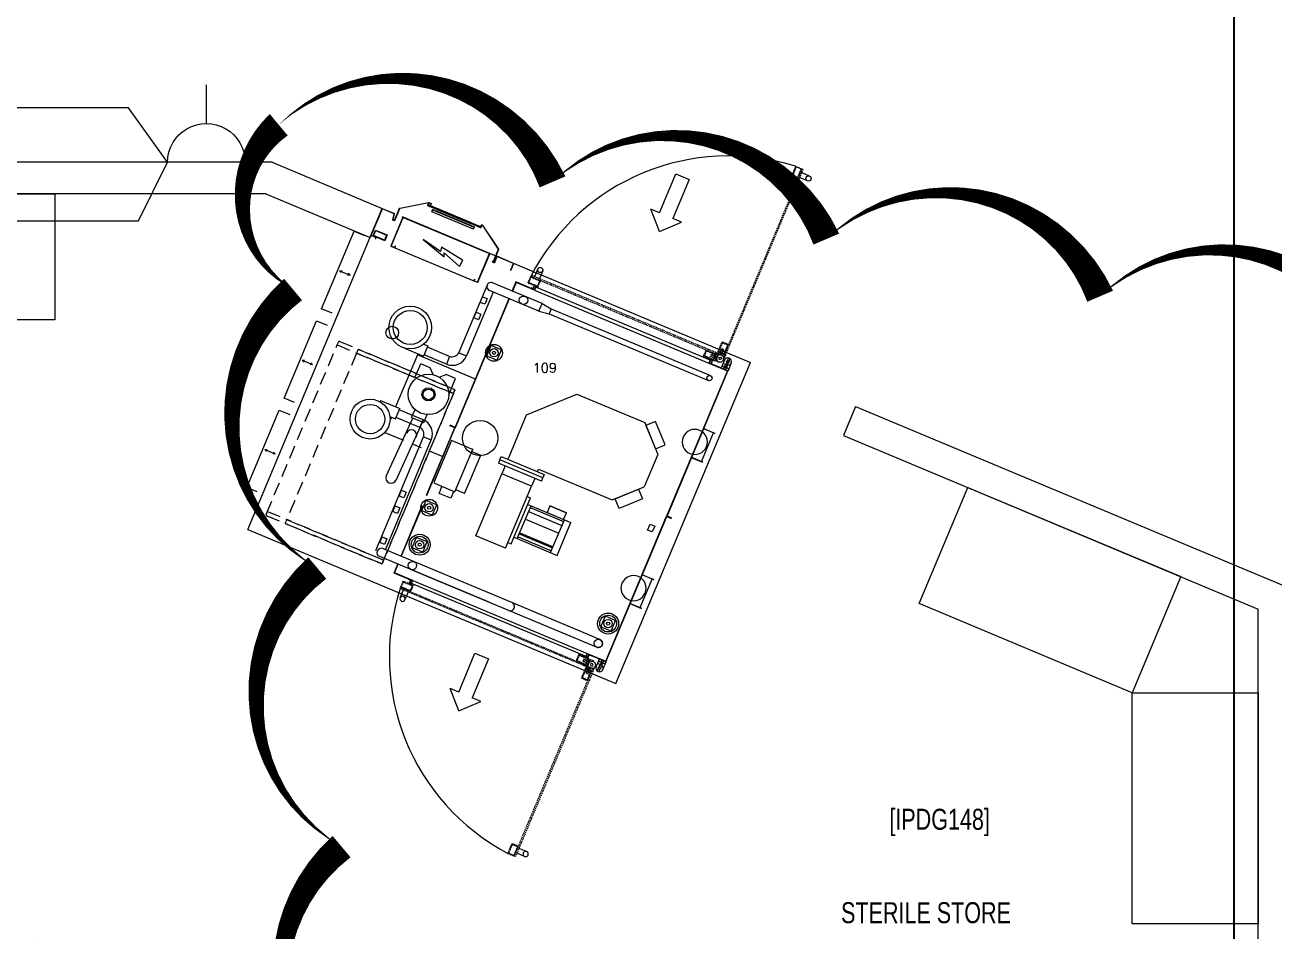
# Model space of a CAD drawing. Header units: metres. Extents: x 75097 to 220695, y -1557923 to -1361206.
# Drawn here: x 160756 to 166703, y -1402193 to -1397877 of the extents above; entities that cross this region are included whole.
import ezdxf

# ---------------------------------------------------------------- set-up
doc = ezdxf.new("R2010")
doc.units = ezdxf.units.M
doc.linetypes.add('A-100 - Copy$0$TRATTEGGIATA2', pattern=[9.525, 6.35, -3.175])
doc.layers.get('0').update_dxf_attribs({"lineweight": 0})
for name, color, linetype, lineweight in [('A-100 - Copy$0$1_CONTORNO', 8, 'Continuous', 0), ('A-100 - Copy$0$3_QUOTE', 8, 'Continuous', 5), ('A-100 - Copy$0$3_TRATTEGGI', 8, 'A-100 - Copy$0$TRATTEGGIATA2', 5), ('A-100 - Copy$0$5_QUOTE', 8, 'Continuous', 0), ('A-100 - Copy$0$6_SEZIONI', 8, 'Continuous', 0), ('A-100 - Copy$0$72_EGR_BASE_TEXT', 8, 'Continuous', 0), ('A-100 - Copy$0$Medical Equipment and Furniture', 8, 'Continuous', 0), ('A-100 - Copy$0$Walls', 8, 'Continuous', 0), ('A-100 - Copy$0$Wooden Joinery', 8, 'Continuous', 0)]:
    doc.layers.add(name, color=color, linetype=linetype, lineweight=lineweight)
doc.layers.add('A-100 - Copy$0$axes', color=8, linetype='Continuous')
for name, color, linetype, lineweight, true_color in [('E-POWR', 7, 'Continuous', 9, 0x4e7e3e), ('EXF', 7, 'Continuous', 0, 0x4e7e3e), ('REV 01', 7, 'Continuous', 0, 0xe41b4d)]:
    doc.layers.add(name, color=color, linetype=linetype, lineweight=lineweight, true_color=true_color)
doc.styles.add('A-100 - Copy$0$list_ghTextstyle', font='romans.shx', dxfattribs={"height": 0.25})
doc.styles.add('A-100 - Copy$0$Standard', font='GOTHIC.TTF')
doc.styles.add('A-100 - Copy$0$X3G_ENTITY_2587EA', font='swisscl.ttf', dxfattribs={"height": 200})

# ---------------------------------------------------------------- blocks, each defined once
blk = doc.blocks.new('NORMAL SOCKET')
at = {"layer": 'E-POWR'}
for p, q in [((0, 307.7), (0, 615.4)), ((-307.7, 0), (307.7, 0))]:
    blk.add_line(p, q, dxfattribs=at)
blk.add_ellipse((0, 0), major_axis=(32.8, 305.9), ratio=1, start_param=4.81904, end_param=7.960633, dxfattribs=at)
blk = doc.blocks.new('A-100 - Copy$0$A$C08634C74')
at = {"layer": 'A-100 - Copy$0$1_CONTORNO'}
for p, q in [((957.6, 12.5), (957.6, 47.4)), ((982.6, 12.5), (982.6, 47.4))]:
    blk.add_line(p, q, dxfattribs=at)
blk.add_circle((970.1, 12.5), 12.5, dxfattribs=at)
at = {"layer": 'A-100 - Copy$0$3_TRATTEGGI'}
for p, q in [((17.5, 90), (32.5, 90)), ((17.5, 90), (17.5, 87.5)), ((32.5, 52.5), (32.5, 90)), ((42.5, 90), (32.5, 90)), ((32.5, 82.5), (36, 79)), ((36, 71), (32.5, 67.5)), ((35, 52.5), (35, 90)), ((63.2, 79), (36, 79)), ((36, 79), (36, 71)), ((63.2, 71), (36, 71)), ((42.5, 91.5), (94, 91.5)), ((42.5, 90), (42.5, 91.5)), ((42.5, 90), (92.5, 90)), ((42.5, 90), (42.5, 52.5)), ((92.5, 60), (42.5, 60)), ((44.5, 62), (44.5, 88)), ((44.5, 88), (90.5, 88)), ((44.5, 79.4), (63.2, 79.4)), ((44.5, 70.6), (63.2, 70.6)), ((90.5, 62), (44.5, 62)), ((46.9, 80.2), (63.2, 80.2)), ((46.9, 69.8), (63.2, 69.8)), ((63.2, 80.2), (63.2, 69.8)), ((90.5, 88), (90.5, 62)), ((92.5, 90), (92.5, 60)), ((94, 91.5), (94, 58.5)), ((1000.1, 91.5), (948.6, 91.5)), ((948.6, 91.5), (948.6, 58.5)), ((1000.1, 90), (950.1, 90)), ((950.1, 90), (950.1, 60)), ((950.1, 60), (1000.1, 60)), ((998.1, 88), (952.1, 88)), ((952.1, 88), (952.1, 62)), ((952.1, 62), (998.1, 62)), ((998.1, 62), (998.1, 88)), ((1000.1, 91.5), (1000.1, 54)), ((32.5, 52.5), (17.5, 52.5)), ((42.5, 52.5), (32.5, 52.5)), ((1000.1, 58.5), (42.5, 58.5)), ((42.5, 54), (44, 52.5)), ((44, 52.5), (998.6, 52.5)), ((957.6, 47.4), (957.6, 52.5)), ((982.6, 47.4), (982.6, 52.5)), ((1000.1, 54), (998.6, 52.5))]:
    blk.add_line(p, q, dxfattribs=at)
blk.add_circle((17.5, 70), 6, dxfattribs=at)
for centre, radius, start, end in [((17.5, 70), 17.5, 90, 270), ((17.5, 70), 17.5, 270, 90), ((45.3, 80.2), 1.6, 0, 120.82104), ((45.3, 69.8), 1.6, 239.17896, 0)]:
    blk.add_arc(centre, radius, start, end, dxfattribs=at)
blk = doc.blocks.new('A-100 - Copy$0$A$C345E54B9')
at = {"layer": 'A-100 - Copy$0$1_CONTORNO'}
for p, q in [((79.6, 282.1), (0, 200.6)), ((79.6, 282.1), (159.2, 200.6)), ((0, 200.6), (44.7, 200.6)), ((114.6, 200.6), (159.2, 200.6))]:
    blk.add_line(p, q, dxfattribs=at)
blk.add_lwpolyline([(114.6, 200.6), (114.6, 0), (44.7, 0), (44.7, 200.6)], dxfattribs=at)
blk = doc.blocks.new('A-100 - Copy$0$_CLOSEDBLANK')
for p, q in [((-1, 0.2), (0, 0)), ((-1, 0.2), (-1, -0.2)), ((0, 0), (-1, -0.2))]:
    blk.add_line(p, q)
blk = doc.blocks.new('A-100 - Copy$0$SADADASD')
at = {"layer": 'A-100 - Copy$0$6_SEZIONI'}
h = blk.add_hatch(dxfattribs=at)
h.set_pattern_fill('ANSI31', color=256, scale=10, angle=90.00001, style=0)
h.set_pattern_definition([(135, (-9226.167, 2485.308), (-22.45064, -22.45064), [])])
edge = h.paths.add_edge_path()
edge.add_line((-10904.9, 3043), (-10906.1, 3043))
edge.add_line((-10906.1, 3043), (-10906.1, 3034.2))
edge.add_arc((-10903.9, 3034.2), 2.2, 180, 270)
edge.add_line((-10903.9, 3032), (-10884.9, 3032))
edge.add_line((-10884.9, 3032), (-10884.9, 3033.2))
edge.add_line((-10884.9, 3033.2), (-10903.9, 3033.2))
edge.add_arc((-10903.9, 3034.2), 1, 180, 270, ccw=False)
edge.add_line((-10904.9, 3034.2), (-10904.9, 3043))
at = {"layer": 'A-100 - Copy$0$1_CONTORNO'}
for p, q in [((-11051.9, 3149.8), (-11052.9, 3149.8)), ((-11052.9, 3149.8), (-11052.9, 3087.3)), ((-11051.9, 3149.8), (-11051.9, 3087.3)), ((-10542.9, 3149.8), (-10543.9, 3149.8)), ((-10543.9, 3087.3), (-10543.9, 3149.8)), ((-10542.9, 3087.3), (-10542.9, 3149.8)), ((-11051.8, 3085.5), (-10936.3, 3008.1)), ((-11051.4, 3086.4), (-10935.9, 3009)), ((-10904.9, 3043), (-10906.1, 3043)), ((-10906.1, 3034.2), (-10906.1, 3043)), ((-10690.9, 3043), (-10904.9, 3043)), ((-10904.9, 3034.2), (-10904.9, 3043)), ((-10904.9, 3034.2), (-10904.9, 3043)), ((-10904.9, 3034.1), (-10904.9, 3034.2)), ((-10690.9, 3043), (-10690.9, 3034.2)), ((-10689.7, 3043), (-10690.9, 3043)), ((-10690.9, 3043), (-10690.9, 3034.2)), ((-10690.9, 3034.1), (-10690.9, 3034.2)), ((-10689.7, 3043), (-10689.7, 3034.2)), ((-10660, 3009), (-10544.5, 3086.4)), ((-10659.5, 3008.1), (-10544, 3085.5)), ((-10935.4, 3022), (-10935.4, 3010)), ((-10934.4, 3010), (-10935.4, 3010)), ((-10934.4, 3009.9), (-10934.4, 3023)), ((-10934.4, 3023), (-10933.4, 3023)), ((-10934.4, 3022), (-10934.4, 3010)), ((-10887.9, 3024), (-10933.4, 3024)), ((-10933.4, 3009.9), (-10933.4, 3023)), ((-10887.9, 3023), (-10933.4, 3023)), ((-10931.4, 3023), (-10932.4, 3022)), ((-10932.4, 3020), (-10932.4, 3022)), ((-10932.4, 3020), (-10931.4, 3019)), ((-10931.4, 3019), (-10932.4, 3019)), ((-10931.4, 3023), (-10881.4, 3023)), ((-10931.4, 3019), (-10882.4, 3019)), ((-10903.9, 3033.2), (-10884.9, 3033.2)), ((-10903.9, 3032), (-10884.9, 3032)), ((-10887.9, 3024), (-10707.9, 3024)), ((-10887.9, 3023), (-10887.9, 3024)), ((-10884.9, 3033.2), (-10710.9, 3033.2)), ((-10884.9, 3033.2), (-10884.9, 3032)), ((-10884.9, 3032), (-10710.9, 3032)), ((-10876.4, 3019), (-10882.4, 3019)), ((-10881.4, 3023), (-10876.4, 3023)), ((-10881.4, 3023), (-10881.4, 3020)), ((-10876.4, 3023), (-10719.4, 3023)), ((-10719.4, 3019), (-10876.4, 3019)), ((-10719.4, 3023), (-10714.4, 3023)), ((-10713.4, 3019), (-10719.4, 3019)), ((-10714.4, 3023), (-10664.4, 3023)), ((-10714.4, 3020), (-10714.4, 3023)), ((-10713.4, 3019), (-10664.4, 3019)), ((-10710.9, 3032), (-10710.9, 3033.2)), ((-10710.9, 3033.2), (-10691.9, 3033.2)), ((-10710.9, 3032), (-10691.9, 3032)), ((-10707.9, 3024), (-10707.9, 3023)), ((-10662.4, 3024), (-10707.9, 3024)), ((-10662.4, 3023), (-10707.9, 3023)), ((-10663.4, 3022), (-10664.4, 3023)), ((-10664.4, 3019), (-10663.4, 3020)), ((-10663.4, 3019), (-10664.4, 3019)), ((-10663.4, 3022), (-10663.4, 3020)), ((-10662.4, 3023), (-10661.4, 3023)), ((-10662.4, 3023), (-10662.4, 3009.9)), ((-10661.4, 3023), (-10661.4, 3009.9)), ((-10661.4, 3010), (-10661.4, 3022)), ((-10660.4, 3010), (-10661.4, 3010)), ((-10660.4, 3010), (-10660.4, 3022))]:
    blk.add_line(p, q, dxfattribs=at)
for centre, radius, start, end in [((-11050.9, 3087.3), 2, 180, 243.41005), ((-11050.9, 3087.3), 1, 180, 243.41005), ((-10903.9, 3034.2), 2.2, 180, 270), ((-10903.9, 3034.2), 1, 180, 270), ((-10691.9, 3034.2), 1, 270, 0), ((-10691.9, 3034.2), 2.2, 270, 0), ((-10544.9, 3087.3), 1, 296.58995, 0), ((-10544.9, 3087.3), 2, 296.58995, 0), ((-10935.4, 3009.9), 2, 243.41005, 0), ((-10935.4, 3009.9), 1, 243.41005, 0), ((-10933.4, 3022), 2, 90, 180), ((-10933.4, 3022), 1, 90, 180), ((-10932.4, 3018), 2, 90, 120), ((-10932.4, 3018), 1, 90, 180), ((-10882.4, 3020), 1, 270, 0), ((-10713.4, 3020), 1, 180, 270), ((-10663.4, 3018), 2, 60, 90), ((-10663.4, 3018), 1, 0, 90), ((-10662.4, 3022), 2, 0, 90), ((-10662.4, 3022), 1, 0, 90), ((-10660.4, 3009.9), 2, 180, 296.58995), ((-10660.4, 3009.9), 1, 180, 296.58995)]:
    blk.add_arc(centre, radius, start, end, dxfattribs=at)
at = {"layer": 'A-100 - Copy$0$3_QUOTE'}
for p, q in [((-10935, 3007.9), (-10921.6, 3007.9)), ((-10931, 3019), (-10921.6, 3019)), ((-10922.8, 3010.4), (-10922.8, 3016.5))]:
    blk.add_line(p, q, dxfattribs=at)
at = {"layer": 'A-100 - Copy$0$3_QUOTE', "xscale": 2.5, "yscale": 2.5, "zscale": 2.5}
for p, rotation in [((-10922.8, 3019), 90), ((-10922.8, 3007.9), 270)]:
    blk.add_blockref('A-100 - Copy$0$_CLOSEDBLANK', p, dxfattribs=dict(at, rotation=rotation))
at = {"layer": 'A-100 - Copy$0$3_QUOTE', "insert": (-10925, 3013.4), "char_height": 2.7, "attachment_point": 5, "rotation": 90, "style": 'A-100 - Copy$0$Standard'}
blk.add_mtext('\\A1;11', dxfattribs=at)
blk = doc.blocks.new('A-100 - Copy$0$DFGDFG')
at = {"layer": 'A-100 - Copy$0$1_CONTORNO'}
for p, q in [((108571.6, -30395.7), (108571.6, -30388.9)), ((108572.8, -30388.9), (108571.6, -30388.9)), ((108572.8, -30396.9), (108572.8, -30388.9)), ((108653.1, -30535.5), (108653.1, -30385.5)), ((108653.1, -30385.5), (108673.1, -30385.5)), ((108672.1, -30386.5), (108654.1, -30386.5)), ((108654.1, -30386.5), (108654.1, -30534.5)), ((108672.1, -30393.5), (108672.1, -30386.5)), ((108673.1, -30385.5), (108673.1, -30393.5)), ((109101.1, -30385.5), (109081.1, -30385.5)), ((109081.1, -30385.5), (109081.1, -30393.5)), ((109082.1, -30393.5), (109082.1, -30386.5)), ((109082.1, -30386.5), (109100.1, -30386.5)), ((109100.1, -30386.5), (109100.1, -30534.5)), ((109101.1, -30535.5), (109101.1, -30385.5)), ((108546.3, -30395.7), (108546.3, -30535.7)), ((108571.6, -30395.7), (108546.3, -30395.7)), ((108547.5, -30396.9), (108547.5, -30534.5)), ((108572.8, -30396.9), (108547.5, -30396.9)), ((108673.1, -30393.5), (108672.1, -30393.5)), ((109081.1, -30393.5), (109082.1, -30393.5)), ((108614.1, -30504.2), (108608.7, -30534.5)), ((108615.1, -30505.4), (108609.7, -30535.7)), ((108614.1, -30504.2), (108621.9, -30504.2)), ((108621.9, -30505.4), (108615.1, -30505.4)), ((108621.9, -30504.2), (108621.9, -30505.4)), ((108623.1, -30505.7), (108622.1, -30505.7)), ((109127.1, -30504.1), (109127.1, -30502.9)), ((109127.1, -30502.9), (109138.3, -30502.9)), ((109137.1, -30504.1), (109127.1, -30504.1)), ((109132.1, -30505.7), (109131.1, -30505.7)), ((109137.1, -30535.7), (109137.1, -30504.1)), ((109138.3, -30534.5), (109138.3, -30502.9)), ((109223.1, -30534.5), (109223.1, -30500.7)), ((109223.1, -30500.7), (109224.3, -30500.7)), ((109224.3, -30500.7), (109224.3, -30535.7)), ((109224.3, -30535.7), (109224.3, -30500.7)), ((109224.3, -30500.7), (109224.3, -30535.7)), ((109224.3, -30535.7), (109224.3, -30500.7)), ((108546.3, -30535.7), (108609.7, -30535.7)), ((108608.7, -30534.5), (108547.5, -30534.5)), ((109101.1, -30535.5), (108653.1, -30535.7)), ((108654.1, -30534.5), (109100.1, -30534.5)), ((109224.3, -30535.7), (109137.1, -30535.7)), ((109223.1, -30534.5), (109138.3, -30534.5))]:
    blk.add_line(p, q, dxfattribs=at)
at = {"layer": 'A-100 - Copy$0$3_QUOTE'}
blk.add_line((108673.1, -30385.5), (109081.1, -30385.5), dxfattribs=at)
for points in [[(108556.3, -30428.2), (108616.3, -30428.2), (108616.3, -30398.2), (108556.3, -30398.2)], [(108558.3, -30426.2), (108614.3, -30426.2), (108614.3, -30400.2), (108558.3, -30400.2)]]:
    blk.add_lwpolyline(points, close=True, dxfattribs=at)
at = {"layer": 'A-100 - Copy$0$5_QUOTE', "ltscale": 4}
for p, q in [((108782.9, -30473.4), (108906.5, -30437.2)), ((108899.5, -30454.7), (108992.8, -30422.4)), ((108906.5, -30437.2), (108899.5, -30454.7)), ((108992.8, -30455.9), (108992.8, -30422.4)), ((108880.8, -30453.5), (108782.9, -30473.4)), ((108877.3, -30474.5), (108880.8, -30453.5)), ((108992.8, -30455.9), (108877.3, -30474.5))]:
    blk.add_line(p, q, dxfattribs=at)
at = {"layer": 'A-100 - Copy$0$3_QUOTE'}
blk.add_blockref('A-100 - Copy$0$SADADASD', (119675, -33655.5), dxfattribs=at)
blk = doc.blocks.new('A-100 - Copy$0$VASDFASDASD ASDCX')
at = {"layer": 'A-100 - Copy$0$3_TRATTEGGI', "ltscale": 10}
for p, q in [((104308.1, -27291.1), (104308.1, -27296.1)), ((104308.1, -28166.1), (104308.1, -27296.1)), ((104803.1, -27286.1), (104313.1, -27286.1)), ((104808.1, -27296.1), (104808.1, -27291.1)), ((104808.1, -27296.1), (104808.1, -28166.1)), ((104808.1, -27306.1), (104308.1, -27306.1)), ((104808.1, -28166.1), (104308.1, -28166.1)), ((104308.1, -28181.1), (104308.1, -28166.1)), ((104803.1, -28186.1), (104313.1, -28186.1)), ((104808.1, -28166.1), (104808.1, -28181.1))]:
    blk.add_line(p, q, dxfattribs=at)
for centre, start, end in [((104313.1, -27291.1), 90, 180), ((104803.1, -27291.1), 0, 90), ((104313.1, -28181.1), 180, 270), ((104803.1, -28181.1), 270, 0)]:
    blk.add_arc(centre, 5, start, end, dxfattribs=at)
blk = doc.blocks.new('A-100 - Copy$0$dddddddd')
at = {"layer": 'A-100 - Copy$0$3_TRATTEGGI', "ltscale": 10}
for p, q in [((116839.2, -22774.1), (116839.2, -23364.1)), ((116849.2, -22769.1), (116844.2, -22769.1)), ((116849.2, -22769.1), (117719.2, -22769.1)), ((116859.2, -22769.1), (116859.2, -23369.1)), ((117719.2, -22769.1), (117719.2, -23369.1)), ((117719.2, -22769.1), (117734.2, -22769.1)), ((117739.2, -22774.1), (117739.2, -23364.1)), ((116844.2, -23369.1), (116849.2, -23369.1)), ((117719.2, -23369.1), (116849.2, -23369.1))]:
    blk.add_line(p, q, dxfattribs=at)
for centre, start, end in [((116844.2, -22774.1), 90, 180), ((117734.2, -22774.1), 0, 90), ((116844.2, -23364.1), 180, 270), ((117734.2, -23364.1), 270, 0)]:
    blk.add_arc(centre, 5, start, end, dxfattribs=at)
blk = doc.blocks.new('A-100 - Copy$0$Trolley Washer')
at = {"layer": 'A-100 - Copy$0$Medical Equipment and Furniture'}
for p, q in [((-747624.4, -314420), (-746984.2, -312890.7)), ((-746891.9, -312929.3), (-745231.6, -313624.4)), ((-746223.6, -313343.5), (-746459.5, -313244.7)), ((-746348.1, -313241), (-746366.1, -313283.8)), ((-746347.3, -313242.9), (-746364.7, -313284.4)), ((-746260, -313277.8), (-746348.1, -313241)), ((-746259.2, -313279.8), (-746347.3, -313242.9)), ((-746485.3, -313255.6), (-746621.4, -313580.7)), ((-746456.1, -313289.5), (-746583.2, -313593.1)), ((-746239, -313380.4), (-746474.2, -313282)), ((-746275.4, -313269.2), (-746276.2, -313271.1)), ((-746268, -313272.3), (-746275.4, -313269.2)), ((-746263.4, -313261.2), (-746268, -313272.3)), ((-746261.5, -313262), (-746267, -313274.9)), ((-746261.5, -313262), (-746267, -313274.9)), ((-746261.5, -313262), (-746263.4, -313261.2)), ((-746254.6, -313264.9), (-746260, -313277.8)), ((-746253.2, -313265.5), (-746259.2, -313279.8)), ((-746259.2, -313279.8), (-745429, -313627.3)), ((-746253.2, -313265.5), (-746254.6, -313264.9)), ((-745423.1, -313613), (-746253.2, -313265.5)), ((-746381.5, -313320.7), (-746637.7, -313932.8)), ((-746380.1, -313321.3), (-746637.1, -313935.2)), ((-746239, -313380.4), (-746223.6, -313343.5)), ((-746223.6, -313343.5), (-746180.3, -313369.7)), ((-746180.3, -313369.7), (-746190, -313392.8)), ((-746180.3, -313369.7), (-745421.6, -313687.3)), ((-746239, -313380.4), (-746190, -313392.8)), ((-746190, -313392.8), (-745431.3, -313710.4)), ((-746767.3, -313545.3), (-746787.7, -313594.1)), ((-746786.9, -313537), (-746767.3, -313545.3)), ((-746817.1, -313588.3), (-746920.7, -313835.7)), ((-746878.8, -313556), (-746787.7, -313594.1)), ((-746540.4, -313704.1), (-746817.1, -313588.3)), ((-746679, -313632.3), (-746785.1, -313587.9)), ((-746663.7, -313595.7), (-746769.8, -313551.3)), ((-746663.7, -313595.7), (-746679.1, -313632.6)), ((-746663.7, -313595.7), (-746679.1, -313632.6)), ((-746663.8, -313595.9), (-746679, -313632.3)), ((-746663.8, -313595.9), (-746679, -313632.3)), ((-746619.6, -313577.8), (-746583.2, -313593.1)), ((-745335.7, -313602.5), (-745349.2, -313634.7)), ((-745328.3, -313605.5), (-745341.8, -313637.8)), ((-746827.2, -313693.3), (-746801, -313630.9)), ((-746755.8, -313649.8), (-746801, -313630.9)), ((-746742.5, -313682.3), (-746755.8, -313649.8)), ((-745871.8, -315153.7), (-745231.6, -313624.4)), ((-745340.9, -313664.2), (-745630.6, -314356)), ((-745339, -313663.4), (-745628.6, -314355.2)), ((-745423.1, -313613), (-745429, -313627.3)), ((-745429, -313627.3), (-745340.9, -313664.2)), ((-745421.7, -313613.6), (-745427.1, -313626.5)), ((-745427.1, -313626.5), (-745339, -313663.4)), ((-745423.1, -313613), (-745421.7, -313613.6)), ((-745414.8, -313616.5), (-745420.2, -313629.4)), ((-745414.8, -313616.5), (-745420.2, -313629.4)), ((-745412.9, -313617.3), (-745417.5, -313628.4)), ((-745414.8, -313616.5), (-745412.9, -313617.3)), ((-745354.9, -313613.4), (-745370.3, -313650.3)), ((-745370.3, -313650.3), (-745338.1, -313663.8)), ((-745366.5, -313641.1), (-745334.2, -313654.6)), ((-745361.7, -313629.5), (-745345.5, -313636.3)), ((-745357.9, -313655.5), (-745350.1, -313637)), ((-745356.3, -313645.3), (-745354, -313639.8)), ((-745354, -313639.8), (-745342, -313644.8)), ((-745350.5, -313658.6), (-745342.8, -313640.1)), ((-745348, -313642.3), (-745350.3, -313647.8)), ((-745350.1, -313637), (-745342.8, -313640.1)), ((-745344.3, -313650.3), (-745342, -313644.8)), ((-745322.6, -313626.9), (-745338.1, -313663.8)), ((-746712.7, -313694.8), (-746680.2, -313681.5)), ((-746635, -313700.4), (-746680.2, -313681.5)), ((-746667.9, -313779), (-746635, -313700.4)), ((-746297.1, -313873.2), (-746057.7, -313775.1)), ((-746057.7, -313775.1), (-745734.8, -313910.2)), ((-746992.1, -313805.8), (-746994.7, -313812)), ((-746992.1, -313805.8), (-746901, -313843.9)), ((-746921.5, -313892.8), (-746901, -313843.9)), ((-746965.1, -314165.4), (-746838.7, -313889.3)), ((-746948.2, -313881.6), (-746921.5, -313892.8)), ((-746941.2, -313884.6), (-746947.5, -313899.8)), ((-746805.5, -313934.3), (-746919, -313886.8)), ((-746790.1, -313897.7), (-746903.7, -313850.1)), ((-746844.5, -313886.9), (-746828.4, -313848.5)), ((-746844.5, -313886.9), (-746786.9, -313911)), ((-746805.5, -313934.3), (-746790, -313897.4)), ((-746805.5, -313934.3), (-746790, -313897.4)), ((-746805.4, -313934.1), (-746790.1, -313897.7)), ((-746805.4, -313934.1), (-746790.1, -313897.7)), ((-746786.9, -313911), (-746770.8, -313872.6)), ((-746380.9, -314073.4), (-746297.1, -313873.2)), ((-746971.6, -313957.3), (-746882.8, -313994.4)), ((-746919, -314184.7), (-746792.6, -313908.6)), ((-746773.2, -314256.3), (-746638.9, -313935.5)), ((-746772.1, -314257.6), (-746636.7, -313934.3)), ((-746662.2, -313925.8), (-746661.6, -313924.4)), ((-746641, -313934.7), (-746662.2, -313925.8)), ((-746661.1, -313923), (-746661.6, -313924.4)), ((-746639, -313933.9), (-746661.6, -313924.4)), ((-746639, -313933.9), (-746661.6, -313924.4)), ((-746639, -313933.9), (-746661.6, -313924.4)), ((-746639, -313933.9), (-746661.6, -313924.4)), ((-746639.9, -313931.9), (-746661.1, -313923)), ((-746660.1, -313926.7), (-746659.5, -313925.3)), ((-746638.9, -313935.5), (-746660.1, -313926.7)), ((-746659, -313923.9), (-746659.5, -313925.3)), ((-746636.9, -313934.7), (-746659.5, -313925.3)), ((-746636.9, -313934.7), (-746659.5, -313925.3)), ((-746636.9, -313934.7), (-746659.5, -313925.3)), ((-746636.9, -313934.7), (-746659.5, -313925.3)), ((-746637.7, -313932.8), (-746659, -313923.9)), ((-745734.8, -313910.2), (-745672.3, -314062.9)), ((-745408.4, -313960.6), (-745464.8, -314095.3)), ((-745401.6, -313962.4), (-745456.9, -313939.3)), ((-745456.6, -313938.3), (-745401.2, -313961.5)), ((-745402, -313963.3), (-745408.4, -313960.6)), ((-745401.2, -313961.5), (-745402, -313963.3)), ((-745401.2, -313961.5), (-745402, -313963.3)), ((-747014.3, -314519.4), (-746787.3, -313978.3)), ((-746969.7, -314516.4), (-746750.8, -313993.5)), ((-746836.6, -314013.8), (-746798.5, -314029.7)), ((-746787.3, -313978.3), (-746750.8, -313993.5)), ((-746654.6, -313995.5), (-746738.8, -314196.6)), ((-746654.2, -313994.7), (-746655, -313996.6)), ((-746571.6, -314030.3), (-746654.6, -313995.5)), ((-746761.6, -314045.2), (-746696.2, -314072.5)), ((-746638.1, -314240.9), (-746553.1, -314038)), ((-746571.6, -314030.3), (-746571.6, -314030.3)), ((-746571.6, -314030.3), (-746553.1, -314038)), ((-746567.9, -314189.9), (-746515.8, -314065.5)), ((-746557.4, -314048.2), (-746515.8, -314065.5)), ((-746424.1, -314088.6), (-746417.5, -314072.9)), ((-746417.5, -314072.9), (-746213.7, -314158.3)), ((-746386.2, -314086), (-746380.9, -314073.4)), ((-745672.3, -314062.9), (-745736.6, -314216.6)), ((-745514.5, -314076.7), (-745459.1, -314099.9)), ((-745458.7, -314098.9), (-745514.1, -314075.8)), ((-746424.1, -314088.6), (-746430.7, -314104.3)), ((-746226.8, -314189.6), (-746430.7, -314104.3)), ((-746220.3, -314173.9), (-746424.1, -314088.6)), ((-746220.3, -314173.9), (-746424.1, -314088.6)), ((-746399.3, -314117.4), (-746414.8, -314154.3)), ((-746245.1, -314145.1), (-746239.8, -314132.5)), ((-746239.8, -314132.5), (-745889.3, -314279.2)), ((-745458.4, -314098), (-745464.8, -314095.3)), ((-745458.4, -314098), (-745459.1, -314099.9)), ((-745459.1, -314099.9), (-745458.4, -314098)), ((-746739.5, -314198.5), (-746638.1, -314240.9)), ((-746592.3, -314248.2), (-746567.9, -314190)), ((-746538.7, -314450.5), (-746414.8, -314154.3)), ((-746273.6, -314213.4), (-746414.8, -314154.3)), ((-746258.2, -314176.5), (-746273.6, -314213.4)), ((-746226.8, -314189.6), (-746220.3, -314173.9)), ((-746213.7, -314158.3), (-746220.3, -314173.9)), ((-746713.9, -314248.2), (-746708.9, -314236.2)), ((-746658.3, -314271.5), (-746713.9, -314248.2)), ((-746706.6, -314230.7), (-746700, -314215)), ((-746653.3, -314259.5), (-746658.3, -314271.5)), ((-746644.4, -314238.3), (-746651, -314254)), ((-746592.3, -314248.2), (-746633.8, -314230.8)), ((-746397.6, -314509.6), (-746273.6, -314213.4)), ((-746294.1, -314262.3), (-746278.4, -314268.9)), ((-745889.3, -314279.2), (-745736.6, -314216.6)), ((-746895.1, -314547.6), (-746793.7, -314305.2)), ((-746893.7, -314548.2), (-746792, -314305)), ((-746370.3, -314488.4), (-746278.4, -314268.9)), ((-746341.5, -314463.6), (-746275.9, -314306.8)), ((-746291.6, -314300.2), (-746085.8, -314386.4)), ((-746279.5, -314315.4), (-746120.7, -314381.9)), ((-746186, -314307.6), (-746107.6, -314340.4)), ((-746302.7, -314370.8), (-746143.9, -314437.2)), ((-746287.6, -314334.8), (-746128.9, -314401.3)), ((-746182.8, -314530.1), (-746117.1, -314373.3)), ((-745920.2, -315047.9), (-745630.6, -314356)), ((-745919.4, -315049.8), (-745629.8, -314358)), ((-745630.6, -314356), (-745608, -314365.5)), ((-745630.6, -314356), (-745608, -314365.5)), ((-745630.6, -314356), (-745608, -314365.5)), ((-745630.6, -314356), (-745608, -314365.5)), ((-745629.8, -314358), (-745608.5, -314366.9)), ((-745628.6, -314355.2), (-745607.4, -314364.1)), ((-745608.5, -314366.9), (-745608, -314365.5)), ((-745607.4, -314364.1), (-745608, -314365.5)), ((-747624.4, -314420), (-745871.8, -315153.7)), ((-746331.9, -314440.7), (-746173.2, -314507.1)), ((-746329.8, -314435.6), (-746171, -314502.1)), ((-746151.4, -314543.2), (-746085.8, -314386.4)), ((-746397.6, -314509.6), (-746538.7, -314450.5)), ((-746386, -314481.9), (-746370.3, -314488.4)), ((-746357.2, -314457.1), (-746341.5, -314463.6)), ((-746341.5, -314463.6), (-746151.4, -314543.2)), ((-746337.9, -314455), (-746179.2, -314521.5)), ((-746475.4, -314766.7), (-747004, -314545.4)), ((-746367.9, -314768.3), (-746974.8, -314514.2)), ((-746928.5, -314627.4), (-746910.6, -314584.5)), ((-746926.6, -314626.6), (-746909.2, -314585.1)), ((-745963.6, -314980.9), (-746849.2, -314610.2)), ((-746840.4, -314664.2), (-746928.5, -314627.4)), ((-746896.2, -314640.9), (-746928.5, -314627.4)), ((-746838.5, -314663.4), (-746926.6, -314626.6)), ((-746860.8, -314657.3), (-746860.3, -314655.9)), ((-746849.3, -314662.2), (-746860.8, -314657.3)), ((-746854.1, -314673.7), (-746849.3, -314662.2)), ((-746852.8, -314674.3), (-746854.1, -314673.7)), ((-746852.8, -314674.3), (-746847.3, -314661.3)), ((-746852.8, -314674.3), (-746847.3, -314661.3)), ((-746845.8, -314677.2), (-746840.4, -314664.2)), ((-746844.5, -314677.7), (-746845.8, -314677.2)), ((-746844.5, -314677.7), (-746838.5, -314663.4)), ((-746014.3, -315025.3), (-746844.5, -314677.7)), ((-746838.5, -314663.4), (-746008.3, -315011)), ((-745756.4, -314791.8), (-745700, -314657.1)), ((-745693.1, -314658.9), (-745748.5, -314635.7)), ((-745748.1, -314634.8), (-745692.8, -314657.9)), ((-745693.5, -314659.8), (-745700, -314657.1)), ((-745693.5, -314659.8), (-745692.8, -314657.9)), ((-745692.8, -314657.9), (-745693.5, -314659.8)), ((-745948.2, -314944), (-746367.5, -314768.5)), ((-745806, -314773.1), (-745750.7, -314796.3)), ((-745750.3, -314795.4), (-745805.6, -314772.2)), ((-745749.9, -314794.5), (-745756.4, -314791.8)), ((-745750.7, -314796.3), (-745749.9, -314794.5)), ((-745750.7, -314796.3), (-745749.9, -314794.5)), ((-746014.3, -315025.3), (-746008.3, -315011)), ((-746014.3, -315025.3), (-746008.3, -315011)), ((-746014.3, -315025.3), (-746012.9, -315025.9)), ((-746014.3, -315025.3), (-746012.9, -315025.9)), ((-746012.9, -315025.9), (-746007.5, -315012.9)), ((-746012.9, -315025.9), (-746007.5, -315012.9)), ((-746008.3, -315011), (-745920.2, -315047.9)), ((-746008.3, -315011), (-745920.2, -315047.9)), ((-746007.5, -315012.9), (-745919.4, -315049.8)), ((-746007.5, -315012.9), (-745919.4, -315049.8)), ((-746006, -315028.8), (-746000.6, -315015.8)), ((-746006, -315028.8), (-746000.6, -315015.8)), ((-746006, -315028.8), (-746000.6, -315015.8)), ((-746006, -315028.8), (-746000.6, -315015.8)), ((-746006, -315028.8), (-746004.6, -315029.3)), ((-746006, -315028.8), (-746004.6, -315029.3)), ((-746004.6, -315029.3), (-745999.7, -315017.8)), ((-746004.6, -315029.3), (-745999.7, -315017.8)), ((-745999.7, -315017.8), (-745988.2, -315022.6)), ((-745999.7, -315017.8), (-745988.2, -315022.6)), ((-745988.2, -315022.6), (-745987.6, -315021.2)), ((-745988.2, -315022.6), (-745987.6, -315021.2)), ((-745966.2, -315073.6), (-745950.7, -315036.7)), ((-745950.7, -315036.7), (-745918.5, -315050.2)), ((-745960.5, -315094.9), (-745947, -315062.7)), ((-745959.4, -315057.4), (-745943.3, -315064.2)), ((-745954.6, -315045.9), (-745922.3, -315059.4)), ((-745953.1, -315098), (-745939.6, -315065.8)), ((-745944.5, -315050.2), (-745946.8, -315055.7)), ((-745946.8, -315055.7), (-745934.8, -315060.7)), ((-745938.3, -315041.9), (-745946, -315060.4)), ((-745946, -315060.4), (-745938.7, -315063.5)), ((-745940.8, -315058.2), (-745938.5, -315052.7)), ((-745930.9, -315045), (-745938.7, -315063.5)), ((-745932.5, -315055.2), (-745934.8, -315060.7)), ((-745933.9, -315087.1), (-745918.5, -315050.2))]:
    blk.add_line(p, q, dxfattribs=at)
at = {"layer": 'A-100 - Copy$0$Medical Equipment and Furniture', "ltscale": 120}
for p, q in [((-747273.3, -313368.3), (-747118.8, -312999.3)), ((-747118.8, -312999.3), (-747068.7, -313020.3)), ((-747187.6, -313187.3), (-747175.6, -313186.8)), ((-747187.6, -313187.3), (-747137.5, -313208.3)), ((-747187.6, -313187.3), (-747179.5, -313196.2)), ((-747137.5, -313208.3), (-747149.5, -313208.8)), ((-747137.5, -313208.3), (-747145.6, -313199.4)), ((-747223.1, -313389.3), (-747273.3, -313368.3)), ((-747451.8, -313794.7), (-747297.3, -313425.7)), ((-747297.3, -313425.7), (-747247.2, -313446.7)), ((-747366.1, -313613.7), (-747354.1, -313613.2)), ((-747366.1, -313613.7), (-747316, -313634.7)), ((-747366.1, -313613.7), (-747358, -313622.6)), ((-747316, -313634.7), (-747328, -313635.2)), ((-747316, -313634.7), (-747324.1, -313625.8)), ((-747401.6, -313815.7), (-747451.8, -313794.7)), ((-747629.8, -314219.9), (-747475.3, -313851)), ((-747475.3, -313851), (-747425.2, -313871.9)), ((-747544.1, -314039), (-747532.2, -314038.5)), ((-747544.1, -314039), (-747494, -314059.9)), ((-747544.1, -314039), (-747536.1, -314047.8)), ((-747494, -314059.9), (-747506, -314060.4)), ((-747494, -314059.9), (-747502.1, -314051.1)), ((-747579.7, -314240.9), (-747629.8, -314219.9))]:
    blk.add_line(p, q, dxfattribs=at)
at = {"layer": 'A-100 - Copy$0$Medical Equipment and Furniture'}
for points in [[(-746495.6, -313347.5), (-746518, -313338.1), (-746506.6, -313311), (-746484.2, -313320.3)], [(-746526.5, -313421.3), (-746548.9, -313411.9), (-746537.5, -313384.8), (-746515.1, -313394.1)], [(-745637.4, -314016.2), (-745682.9, -313905.1), (-745729.2, -313924.1), (-745683.7, -314035.1)], [(-746881.5, -314269.9), (-746903.9, -314260.5), (-746892.5, -314233.4), (-746870.2, -314242.7)], [(-745745.4, -314274.3), (-745856.5, -314319.8), (-745875.4, -314273.5), (-745764.4, -314228)], [(-746912.4, -314343.7), (-746934.8, -314334.3), (-746923.4, -314307.2), (-746901.1, -314316.6)], [(-746199.2, -314338.9), (-746120.8, -314371.7), (-746107.6, -314340.4), (-746186, -314307.6)], [(-745698.5, -314431.9), (-745720.9, -314422.5), (-745709.5, -314395.4), (-745687.1, -314404.8)], [(-746974.3, -314491.4), (-746996.6, -314482), (-746985.3, -314454.9), (-746962.9, -314464.2)]]:
    blk.add_lwpolyline(points, close=True, dxfattribs=at)
for points in [[(-746435.8, -313609), (-746418.9, -313568.4, 0.414214), (-746421.5, -313561.9), (-746462.1, -313544.9, 0.414214), (-746468.7, -313547.6), (-746485.7, -313588.2, 0.414214), (-746483, -313594.7), (-746442.4, -313611.7, 0.414214)], [(-746727.9, -314306.6), (-746744.9, -314347.2, -0.414214), (-746751.4, -314349.8), (-746792, -314332.8, -0.414214), (-746794.7, -314326.3), (-746777.7, -314285.7, -0.414214), (-746771.1, -314283), (-746730.5, -314300, -0.414214)], [(-746773.1, -314482.7), (-746790.1, -314523.3, -0.414214), (-746796.6, -314525.9), (-746837.2, -314508.9, -0.414214), (-746839.9, -314502.4), (-746822.9, -314461.8, -0.414214), (-746816.4, -314459.1), (-746775.8, -314476.1, -0.414214)], [(-745925.4, -314837.5), (-745942.4, -314878.1, 0.414214), (-745939.7, -314884.7), (-745899.1, -314901.7, 0.414214), (-745892.6, -314899), (-745875.6, -314858.4, 0.414214), (-745878.2, -314851.9), (-745918.8, -314834.9, 0.414214)]]:
    blk.add_lwpolyline(points, format="xyb", close=True, dxfattribs=at)
for points in [[(-746848, -314681.1, 0.414214), (-746847.4, -314680.8), (-746840.4, -314664.2), (-746847.3, -314661.3), (-746851.5, -314671.3, 0.198912), (-746851.5, -314671.7), (-746848, -314681.1)], [(-746014.2, -315030.2, -0.414214), (-746014.4, -315029.5), (-746007.5, -315012.9), (-746000.6, -315015.8), (-746004.7, -315025.8, -0.198912), (-746005, -315026.1), (-746014.2, -315030.2)], [(-746014.2, -315030.2, -0.414214), (-746014.4, -315029.5), (-746007.5, -315012.9), (-746000.6, -315015.8), (-746004.7, -315025.8, -0.198912), (-746005, -315026.1), (-746014.2, -315030.2)]]:
    blk.add_lwpolyline(points, format="xyb", dxfattribs=at)
for centre, radius in [((-746312, -313328.2), 20), ((-746851.1, -313458.1), 101.7), ((-746851.1, -313458.1), 81), ((-746937, -313482.3), 30), ((-746452.3, -313578.3), 40), ((-746452.3, -313578.3), 20), ((-746452.3, -313578.3), 7.5), ((-746452.3, -313578.3), 7.5), ((-746452.3, -313578.3), 7.5), ((-745338.8, -313620.1), 6), ((-746764.3, -313776.3), 96.5), ((-745426.5, -313698.9), 12.5), ((-746764.3, -313776.3), 31.2), ((-746764.3, -313776.3), 25.4), ((-747042.4, -313894.2), 95.1), ((-747042.4, -313894.2), 70), ((-746518.4, -313984.4), 84), ((-746518.4, -313984.4), 84), ((-746761.3, -314316.4), 40), ((-746761.3, -314316.4), 20), ((-746761.3, -314316.4), 7.5), ((-746761.3, -314316.4), 7.5), ((-746761.3, -314316.4), 7.5), ((-746806.5, -314492.5), 50), ((-746806.5, -314492.5), 40), ((-746806.5, -314492.5), 20), ((-746806.5, -314492.5), 7.5), ((-746806.5, -314492.5), 7.5), ((-746806.5, -314492.5), 7.5), ((-746841, -314591.9), 20), ((-745909, -314868.3), 50), ((-745909, -314868.3), 40), ((-745909, -314868.3), 20), ((-745909, -314868.3), 7.5), ((-745909, -314868.3), 7.5), ((-745909, -314868.3), 7.5), ((-745955.5, -314962.6), 20), ((-745950, -315080.3), 6)]:
    blk.add_circle(centre, radius, dxfattribs=at)
for centre, radius, start, end in [((-745336.1, -313699.5), 1059, 72.41108, 152.75062), ((-746466.8, -313263.3), 20, 66.0065, 248.56214), ((-746650.7, -313564.8), 73.2, 247.28432, 337.28432), ((-746652.9, -313559.5), 38, 253.41369, 331.15496), ((-745338.8, -313620.1), 17.5, 337.28432, 157.28432), ((-745338.8, -313620.1), 17.5, 247.28432, 337.28432), ((-746818.4, -313965.2), 73.2, 337.28432, 67.28432), ((-746845.6, -313970.4), 25, 337.28432, 157.28432), ((-746823.7, -313967.4), 38, 343.41369, 61.15496), ((-745496.1, -314003.1), 60, 67.33288, 67.23577), ((-746942.1, -314175), 25, 157.28432, 337.28432), ((-746735.4, -314221.9), 30.2, 331.57487, 342.99378), ((-746624.4, -314268.3), 30.2, 151.57487, 162.99378), ((-746988.5, -314530.5), 21.2, 50.02642, 225.96213), ((-745787.7, -314699.5), 60, 67.33288, 67.23577), ((-745891.6, -315026.5), 1059, 161.81803, 242.15756), ((-746375.2, -314786.9), 20, 246.0065, 68.56214), ((-745955.5, -314962.6), 20, 246.0065, 68.56214), ((-745950, -315080.3), 17.5, 157.28432, 337.28432), ((-745950, -315080.3), 17.5, 337.28432, 67.28432)]:
    blk.add_arc(centre, radius, start, end, dxfattribs=at)
for name, p, rotation in [('A-100 - Copy$0$A$C345E54B9', (-745481.5, -312770.6), 157.2843218489848), ('A-100 - Copy$0$A$C08634C74', (-745317.8, -313647.9), 67.28432184898479), ('A-100 - Copy$0$A$C08634C74', (-745332.5, -313546.9), 157.2843218489848), ('A-100 - Copy$0$dddddddd', (-813660.5, -413336.6), 67.28432184898479), ('A-100 - Copy$0$A$C345E54B9', (-746437.4, -315053.9), 157.2843218489848)]:
    blk.add_blockref(name, p, dxfattribs=dict(at, rotation=rotation))
at = {"layer": 'A-100 - Copy$0$Medical Equipment and Furniture', "xscale": -1}
for name, p, rotation in [('A-100 - Copy$0$DFGDFG', (-858902.4, -299141.7), 157.2843218489848), ('A-100 - Copy$0$VASDFASDASD ASDCX', (-854200.7, -299281.6), 157.2843218489848), ('A-100 - Copy$0$A$C08634C74', (-745997.8, -315136.2), 337.2843218489849), ('A-100 - Copy$0$A$C08634C74', (-745915.6, -315075.8), 67.28432184898476)]:
    blk.add_blockref(name, p, dxfattribs=dict(at, rotation=rotation))
blk = doc.blocks.new('A-100 - Copy$0$A$C692066EF')
at = {"layer": 'A-100 - Copy$0$Wooden Joinery'}
for p, q in [((2365.9, 240), (2405.9, 240)), ((2365.9, 230), (2365.9, 240)), ((2375.9, 240), (2375.9, 250)), ((2395.9, 240), (2395.9, 250)), ((2405.9, 280), (2495.9, 280)), ((2405.9, 260), (2495.9, 260)), ((2405.9, 230), (2405.9, 240)), ((2505.9, 240), (2505.9, 250)), ((2505.9, 240), (2525.9, 240)), ((2525.9, 240), (2525.9, 250)), ((2365.9, 190), (2365.9, 180)), ((2365.9, 180), (2405.9, 180)), ((2375.9, 180), (2375.9, 170)), ((2395.9, 180), (2395.9, 170)), ((2405.9, 190), (2405.9, 180)), ((2505.9, 180), (2505.9, 170)), ((2505.9, 180), (2525.9, 180)), ((2525.9, 180), (2525.9, 170)), ((2405.9, 160), (2495.9, 160)), ((2405.9, 140), (2495.9, 140))]:
    blk.add_line(p, q, dxfattribs=at)
for points in [[(3215, 1080), (3205, 1080), (3195, 1150), (3215, 1150)], [(3365, 1070), (3375, 1070), (3385, 1140), (3365, 1140)], [(3215, 230), (2335.9, 230), (2335.9, 190), (3215, 190)], [(3215, 230), (2335.9, 230), (2335.9, 190), (3215, 190)], [(3215, 180), (3205, 180), (3195, 110), (3215, 110)], [(3365, 190), (3375, 190), (3385, 120), (3365, 120)]]:
    blk.add_lwpolyline(points, close=True, dxfattribs=at)
for points in [[(3215, 1105), (3365, 1105), (3365, 1130), (3215, 1130), (3215, 1105)], [(3215, 1105), (3215, 1070), (3255, 1070), (3255, 1060), (3365, 1060), (3365, 1105), (3215, 1105)], [(3215, 155), (3215, 190), (3255, 190), (3255, 200), (3365, 200), (3365, 155), (3215, 155)], [(3215, 155), (3365, 155), (3365, 130), (3215, 130), (3215, 155)]]:
    blk.add_lwpolyline(points, dxfattribs=at)
for centre, radius, start, end in [((3215, 190), 880, 90, 177.39475), ((2405.9, 250), 30, 90, 180), ((2405.9, 250), 10, 90, 180), ((2495.9, 250), 30, 0, 90), ((2495.9, 250), 10, 0, 90), ((2405.9, 170), 30, 180, 270), ((2405.9, 170), 10, 180, 270), ((2495.9, 170), 10, 270, 0), ((2495.9, 170), 30, 270, 0)]:
    blk.add_arc(centre, radius, start, end, dxfattribs=at)
blk = doc.blocks.new('A-100 - Copy')
at = {"layer": 'A-100 - Copy$0$axes'}
blk.add_line((166513.3, -1477297.4, 0), (166513.3, -1391762.7, 0), dxfattribs=at)
at = {"layer": 'A-100 - Copy$0$Medical Equipment and Furniture', "elevation": 0}
for points in [[(159798.3, -1398681), (160898.3, -1398681), (160898.3, -1399281), (159798.3, -1399281), (159798.3, -1398681)], [(166028.3, -1401057.8), (165013.6, -1400633.1), (165245.3, -1400079.6), (166260, -1400504.4), (166028.3, -1401057.8)], [(166028.3, -1402157.8), (166028.3, -1401057.8), (166628.3, -1401057.8), (166628.3, -1402157.8), (166028.3, -1402157.8)]]:
    blk.add_lwpolyline(points, dxfattribs=at)
at = {"layer": 'A-100 - Copy$0$Walls'}
for p, q in [((161933, -1398531, 0), (159198.3, -1398531, 0)), ((161933, -1398531, 0), (162457.3, -1398750.5, 0)), ((161902.8, -1398681, 0), (159198.3, -1398681, 0)), ((161902.8, -1398681, 0), (162399.4, -1398888.9, 0)), ((162457.3, -1398750.5, 0), (162399.4, -1398888.9, 0)), ((164711.1, -1399694, 0), (164653.2, -1399832.4, 0)), ((164711.1, -1399694, 0), (168726.3, -1401374.9, 0)), ((164653.2, -1399832.4, 0), (166628.3, -1400659.2, 0)), ((166628.3, -1404022.7, 0), (166628.3, -1400659.2, 0))]:
    blk.add_line(p, q, dxfattribs=at)
at = {"layer": 'A-100 - Copy$0$Medical Equipment and Furniture'}
blk.add_blockref('A-100 - Copy$0$Trolley Washer', (909441.5, -1085859.9, 0), dxfattribs=at)
at = {"layer": 'A-100 - Copy$0$Wooden Joinery', "rotation": 270}
blk.add_blockref('A-100 - Copy$0$A$C692066EF', (159641.6, -1399035.6, 0), dxfattribs=at)
at = {"layer": 'A-100 - Copy$0$72_EGR_BASE_TEXT', "char_height": 100, "attachment_point": 2, "style": 'A-100 - Copy$0$X3G_ENTITY_2587EA'}
for s, insert in [('[IPDG148]', (165111, -1401610.3)), ('STERILE STORE', (165046.2, -1402055.2))]:
    blk.add_mtext(s, dxfattribs=dict(at, insert=insert))
at = {"layer": 'A-100 - Copy$0$Medical Equipment and Furniture', "style": 'A-100 - Copy$0$list_ghTextstyle'}
blk.add_text('109', height=45, dxfattribs=at).set_placement((163173.1, -1399532.3, 0))

msp = doc.modelspace()

# ---------------------------------------------------------------- linework, layer by layer
at = {"layer": 'EXF', "color": 85, "elevation": 0}
msp.add_lwpolyline([(159382.9, -1400873.9), (159499.5, -1400755.8), (159499.5, -1398809.6), (161295.8, -1398809.6), (161434.9, -1398531), (161248.7, -1398272.1), (158136.9, -1398272.1), (153569.4, -1398272.2), (153414.4, -1398363.1), (153199.2, -1398276.2), (139979.4, -1398276.2), (139747.8, -1398363.1)], dxfattribs=at)

# ---------------------------------------------------------------- block references
at = {"layer": 'E-POWR', "color": 85, "xscale": -0.6, "yscale": 0.6, "zscale": 0.6}
msp.add_blockref('NORMAL SOCKET', (161619.5, -1398531, 0), dxfattribs=at)

# ---------------------------------------------------------------- next in the draw order: block references
msp.add_blockref('A-100 - Copy', (0, 0))

# ---------------------------------------------------------------- next in the draw order: linework, layer by layer
at = {"layer": 'REV 01', "color": 3, "elevation": 0}
msp.add_lwpolyline([(162609.3, -1405771.1, 0, 133.2, -0.520567), (162493.9, -1404444.2, 0, 133.2, -0.520567), (162378.5, -1403117.2, 0, 133.2, -0.520567), (162263.1, -1401790.3, 0, 133.2, -0.520567), (162147.6, -1400463.4, 0, 133.2, -0.520567), (162032.2, -1399136.5, 0, 133.2, -0.520567), (161964, -1398352, 0, 133.2, -0.520567), (163267.8, -1398624.2, 0, 133.2, -0.520567), (164571.6, -1398896.5, 0, 133.2, -0.520567), (165875.4, -1399168.8, 0, 133.2, -0.520567), (167179.2, -1399441, 0, 133.2, -0.520567), (168483, -1399713.3, 0, 133.2, -0.520567), (169786.8, -1399985.5, 0, 133.2, -0.520567), (171090.6, -1400257.8, 0, 133.2, -0.520567), (172394.4, -1400530, 0, 133.2, -0.520567), (173698.2, -1400802.3, 0, 133.2, -0.520567)], format="xyseb", dxfattribs=at)

doc.saveas('drawing.dxf')
